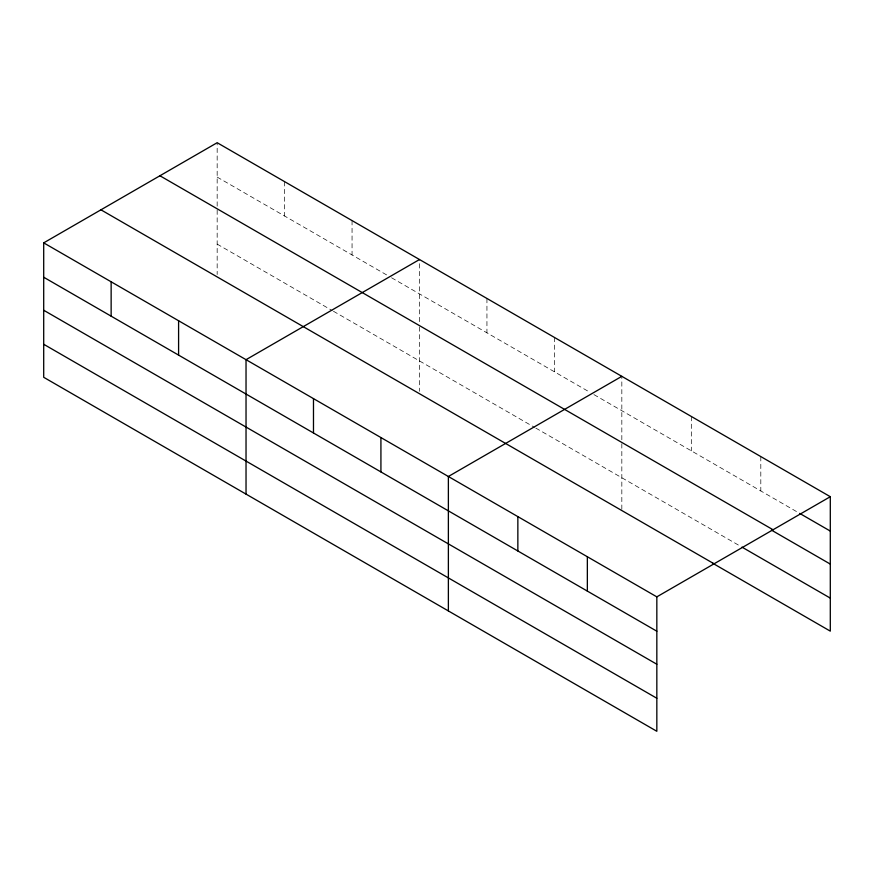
<?xml version="1.0" encoding="UTF-8"?>
<svg xmlns="http://www.w3.org/2000/svg" width="874" height="874" viewBox="0 0 874 874"><rect width="100%" height="100%" fill="white"/><g stroke="black" fill="none" stroke-linecap="round" stroke-linejoin="round"><path stroke-width="0.66" stroke-dasharray="4.37 3.28" d="M217.167 206.144L217.167 142.713M419.498 321.632L419.498 259.534M621.829 439.775L621.829 376.344M217.167 177.083L386.942 275.102M391.585 277.779L589.273 391.913M593.927 394.6L798.497 512.71M217.167 244.119L332.284 310.587M333.453 311.264L534.615 427.408M535.784 428.074L740.791 546.436M760.806 456.589L760.806 490.948M691.323 416.472L691.323 450.831M621.829 443.741L621.829 509.455M554.389 337.408L554.389 371.778M486.938 298.471L486.938 332.83M419.498 326.92L419.498 391.323M352.058 220.598L352.058 254.957M284.607 181.65L284.607 216.02M217.167 210.099L217.167 274.502"/><path stroke-width="1.31" d="M712.518 563.14L830.3 631.137L830.3 496.705L217.167 142.713L43.7 242.863L43.7 377.295L656.833 731.287L656.833 596.855L43.7 242.863M419.498 259.534L246.031 359.684L246.031 494.116M621.829 376.344L448.373 476.494L448.373 610.926M656.833 596.855L830.3 496.705M799.677 513.388L830.3 531.075M159.92 175.761L773.053 529.753M771.414 530.092L830.3 564.091M741.971 547.113L830.3 598.111M100.947 209.815L714.08 563.806M43.7 277.233L656.833 631.214M43.7 310.248L656.833 664.24M43.7 344.269L656.833 698.26M587.35 556.738L587.35 591.097M517.856 516.621L517.856 550.981M380.922 437.557L380.922 471.927M313.482 398.62L313.482 432.98M178.591 320.736L178.591 355.106M111.14 281.799L111.14 316.169"/></g></svg>
